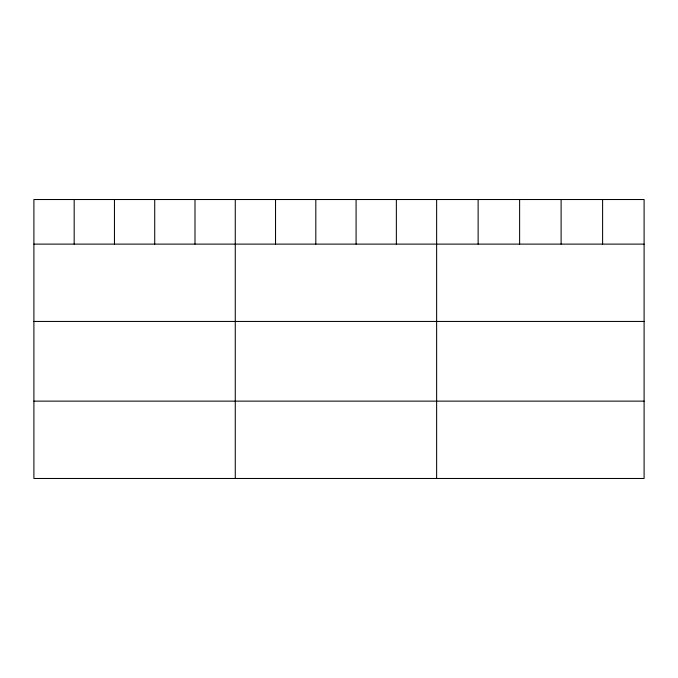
<?xml version="1.0" encoding="UTF-8"?>
<svg xmlns="http://www.w3.org/2000/svg" width="678" height="678" viewBox="0 0 678 678"><rect width="100%" height="100%" fill="white"/><g stroke="black" fill="none" stroke-linecap="round" stroke-linejoin="round"><path stroke-width="1.02" d="M644.1 244.114L644.1 478.473L33.9 478.473L33.9 199.527L644.1 199.527L644.1 244.114L33.9 244.114M33.9 321.448L644.1 321.448M33.9 401.13L644.1 401.13M602.606 199.527L602.606 244.114M561.113 199.527L561.113 244.114M519.619 199.527L519.619 244.114M478.126 199.527L478.126 244.114M436.632 199.527L436.632 478.473M396.359 199.527L396.359 244.114M356.086 199.527L356.086 244.114M315.812 199.527L315.812 244.114M275.539 199.527L275.539 244.114M235.266 199.527L235.266 478.473M194.993 199.527L194.993 244.114M154.72 199.527L154.72 244.114M114.446 199.527L114.446 244.114M74.173 199.527L74.173 244.114"/></g></svg>
